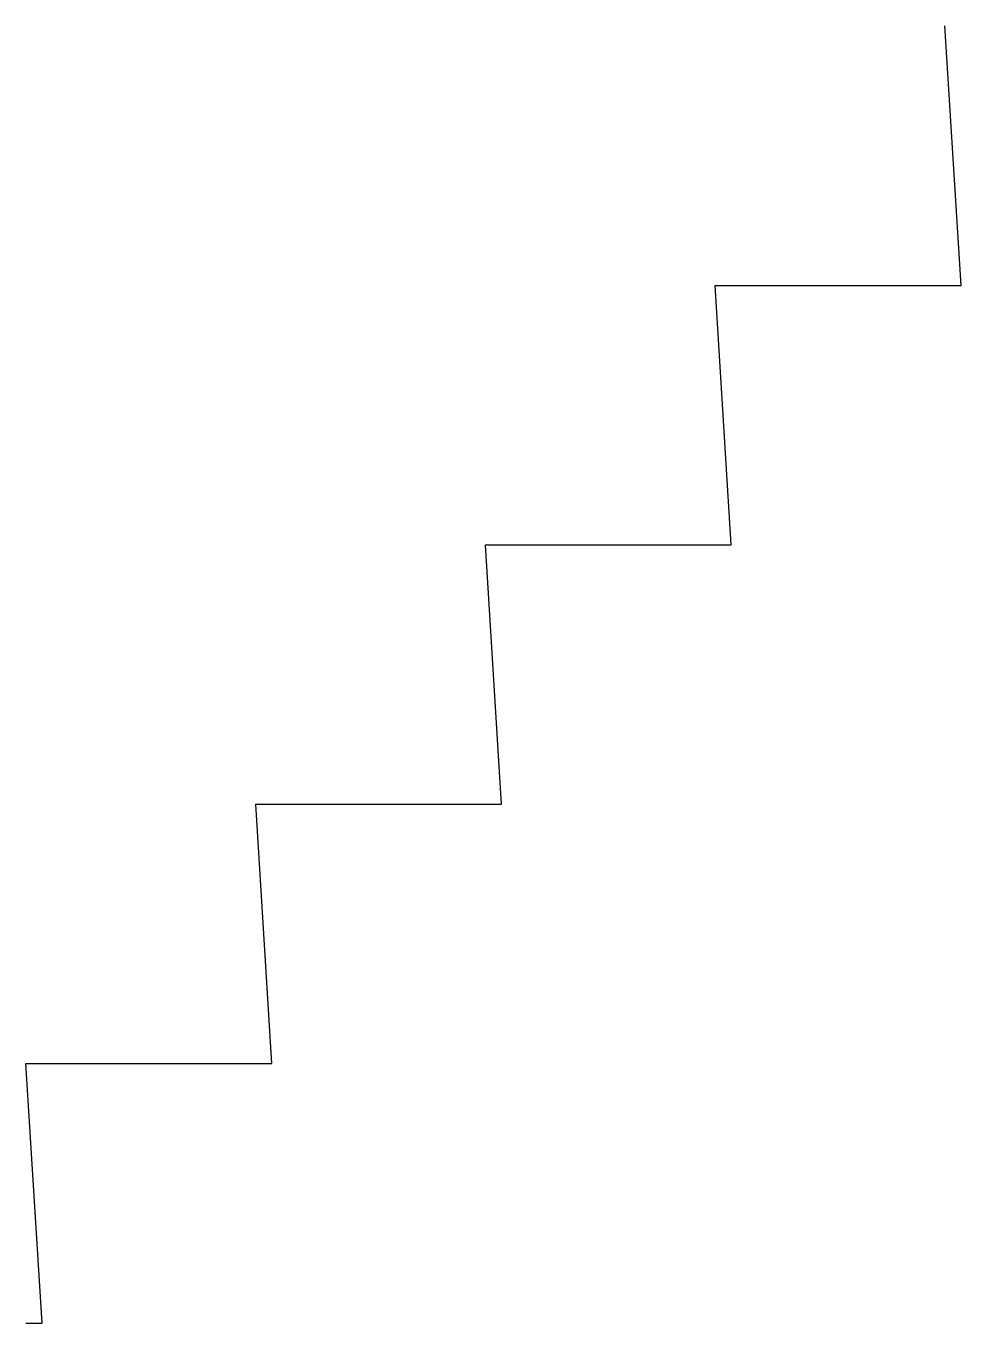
# Model space of a CAD drawing. Units: millimetres at full size, sheet at 1:100. Extents: x -6367 to -4637, y -3490 to -1090.
import ezdxf

# ---------------------------------------------------------------- set-up
doc = ezdxf.new("R2010")
doc.units = ezdxf.units.MM
doc.header["$LTSCALE"] = 100
doc.layers.add('0-0', color=7, linetype='Continuous')

msp = doc.modelspace()

# ---------------------------------------------------------------- linework, layer by layer
at = {"layer": '0-0'}
msp.add_lwpolyline([(-6367.3, -3489.8), (-6337.3, -3489.8), (-6367.3, -3009.8), (-5912.3, -3009.8), (-5942.3, -2529.8), (-5487.3, -2529.8), (-5517.3, -2049.8), (-5062.3, -2049.8), (-5092.3, -1569.8), (-4637.3, -1569.8), (-4667.3, -1089.8)], dxfattribs=at)

doc.saveas('drawing.dxf')
